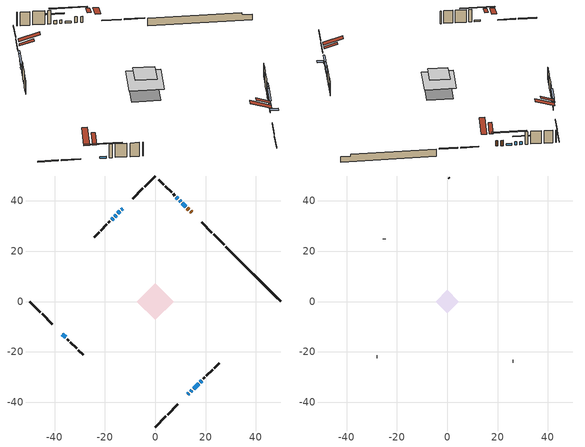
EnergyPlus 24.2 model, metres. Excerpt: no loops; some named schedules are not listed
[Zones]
conditioned space
 floor adiabatic (AdiabaticFloorConstruction): -7.28,0 0,7.28 7.28,0 0,-7.28 z3.35
 floor foundation (Slab1 construction): -5.46,0.65 -0.65,5.46 5.46,-0.65 0.65,-5.46 z-1.83
 wall outside (RimJoist1 construction): 0,-49.94 4.23,-45.71 / -49.94,0 -45.71,-4.23 / 0,49.94 -4.23,45.71 / 27.44,22.5 23.21,26.73 z0.91:1.21
 wall outside (RimJoist2 construction): 4.89,-45.05 8.98,-40.95 / -45.05,-4.89 -40.95,-8.98 / -4.89,45.05 -8.98,40.95 / 22.55,27.38 18.46,31.48 z0.91:1.21
 wall outside (AdiabaticWallConstruction 1): 14.49,35.45 14.04,35.9 / 13.38,36.56 12.79,37.14 z0.91:2.94
 wall outside (AdiabaticWallConstruction): 12.95,-36.99 13.38,-36.55 / 12.14,37.8 10.81,39.13 / -36.99,-12.95 -35.66,-14.28 z0.91:1.52; 14.04,-35.9 14.61,-35.32 / 15.27,-34.67 17.21,-32.73 / -15.54,34.39 -16.12,33.82 / -16.77,33.16 -17.35,32.58 / 17.87,-32.07 18.44,-31.49 z0.91:2.28; 10.15,39.78 9.66,40.27 / -12.95,36.99 -13.44,36.5 z0.91:2.13; 9.01,40.93 8.43,41.51 z0.91:2.03; -14.09,35.84 -14.89,35.05 z0.91:1.93
 wall outside (Wall1 construction): 19.1,-30.84 19.72,-30.21 / -35,-14.94 -34.38,-15.56 / -18.01,31.93 -18.63,31.31 / 7.77,42.16 7.15,42.78 z0.91:5.79
 wall outside (Wall2 construction): 20.38,-29.56 22.81,-27.13 / -33.72,-16.21 -31.29,-18.64 / -19.29,30.65 -21.72,28.22 / 6.5,43.44 4.07,45.87 z0.91:5.79
 wall outside (Wall3 construction): 23.47,-26.47 25.42,-24.51 / -30.64,-19.3 -28.68,-21.26 / -22.37,27.56 -24.33,25.61 / 3.41,46.53 1.45,48.48 z0.91:5.79
 wall foundation (FoundationWall1 construction): 28.1,21.84,-1.83 28.1,21.84,0.91 47.75,2.18,0.91 47.75,2.18,0.17 49.94,0,0.17 49.94,0,-1.83
 window (WindowConstruction 7): 12.95,-36.99 13.38,-36.55 z0.91:1.52
 window (WindowConstruction 6): 14.04,-35.9 14.61,-35.32 z0.91:2.28
 window (WindowConstruction 10): 12.14,37.8 10.81,39.13 z0.91:1.52
 window (WindowConstruction 11): -36.99,-12.95 -35.66,-14.28 z0.91:1.52
 window (WindowConstruction 8): 10.15,39.78 9.66,40.27 z0.91:2.13
 window (WindowConstruction 9): -12.95,36.99 -13.44,36.5 z0.91:2.13
 window (WindowConstruction): 9.01,40.93 8.43,41.5 z0.91:2.03
 window (WindowConstruction 1): -14.1,35.84 -14.89,35.05 z0.91:1.92
 window (WindowConstruction 2): 15.27,-34.67 17.21,-32.73 z0.91:2.28
 window (WindowConstruction 3): -15.54,34.39 -16.12,33.82 z0.91:2.28
 window (WindowConstruction 4): -16.78,33.16 -17.35,32.59 z0.91:2.28
 window (WindowConstruction 5): 17.87,-32.07 18.44,-31.49 z0.91:2.28
 door (Door): 14.49,35.45 14.04,35.9 z0.91:2.94
 door (Door 1): 13.38,36.56 12.79,37.14 z0.91:2.94
 ceiling adiabatic (AdiabaticFloorConstruction): 0,-7.28 7.28,0 0,7.28 -7.28,0 z3.35
 roof outside (Roof2 construction): 12.29,-37.64,5.79 9.21,-34.56,7.24 8.4,-35.37,7.24 11.48,-38.45,5.79; -37.64,-12.29,5.79 -34.56,-9.21,7.24 -35.37,-8.4,7.24 -38.45,-11.48,5.79; -12.29,37.64,5.79 -9.21,34.56,7.24 -8.4,35.37,7.24 -11.48,38.45,5.79; 15.14,34.79,5.79 12.06,31.71,7.24 12.88,30.9,7.24 15.96,33.98,5.79
attic - vented
 floor to conditioned space (Floor1 construction Reversed): -4.62,0 0,4.62 4.62,0 0,-4.62 z5.79
 wall outside (Wall4 construction): 26.08,-23.86 26.22,-23.72 / -28.02,-21.91 -27.88,-22.05 / -24.99,24.95 -25.13,24.81 / 0.8,49.14 0.66,49.28 z0.91:5.79
 roof outside (Roof1 construction): 10.82,-39.11,5.79 6.33,-34.61,7.91 5.14,-35.8,7.91 9.64,-40.3,5.79; -39.11,-10.82,5.79 -34.61,-6.33,7.91 -35.8,-5.14,7.91 -40.3,-9.64,5.79; -10.82,39.11,5.79 -6.33,34.61,7.91 -5.14,35.8,7.91 -9.64,40.3,5.79; 16.61,33.32,5.79 12.11,28.82,7.91 13.3,27.64,7.91 17.8,32.14,5.79
shading: 13.59,-36.34 12.74,-37.2 14.47,-38.92 15.32,-38.07 z1.82; 14.76,-35.18 13.9,-36.04 14.19,-36.33 15.05,-35.47 z2.48; 7.44,42.5 15.51,34.43 15.8,34.72 7.73,42.79 z6.29; -32.29,-17.65 -40.36,-9.58 -40.65,-9.87 -32.58,-17.94 z6.29; 6.78,43.15 10.65,39.28 10.94,39.57 7.08,43.44 z4.36; -16.53,33.4 -12.45,37.49 -12.74,37.78 -16.82,33.69 z4.25; 18.86,-31.08 13.62,-36.31 13.92,-36.6 19.15,-31.37 z4.61; -17.77,32.17 -13.9,36.04 -14.19,36.33 -18.06,32.46 z4.61; -17.49,32.44 -16.63,33.3 -16.92,33.59 -17.78,32.73 z2.48; 20.09,-29.85 16.22,-33.72 16.51,-34.01 20.38,-30.14 z4.61
[Building]
Building 1: Terrain=Suburbs
[Site:Location]
Toronto City Centre_ON: Latitude {deg}=43.63; Longitude {deg}=-79.39; Time Zone {hr}=-5; Elevation {m}=77; Keep Site Location Information=Yes
[Site:GroundTemperature:Shallow]
5.01852, 3.26908, 3.12898, 3.95918, 7.29196, 10.6092, 13.4851, 15.3069, 15.4617, 13.9799, 11.1774, 7.9619
[Site:WaterMainsTemperature]
Calculation Method=Schedule; Temperature Schedule=mains temperature schedule
[Material] Roughness=Rough; Thermal Absorptance=0.9
Name | Thickness {m} | Conductivity {W/m-K} | Density {kg/m3} | Specific Heat {J/kg-K} | Solar Absorptance | Visible Absorptance
asphalt or fiberglass shingles | 0.00635 | 0.162714 | 1121.4 | 1465.45 | 0.4 | 0.4
ceiling loosefill ins | 0.254 | 0.0480833 | 16.02 | 1046.75 | 0.7 | 0.7
ceiling stud and cavity | 0.1397 | 0.252664 | 65.682 | 1177.47 | 0.7 | 0.7
concrete 4.0 in. | 0.1016 | 1.803125 | 2242.8 | 837.4 | 0.7 | 0.7
concrete 8.0 in. | 0.2032 | 1.803125 | 2242.8 | 837.4 | 0.7 | 0.7
door material | 0.04445 | 0.188738 | 512.64 | 1214.23 | 0.7 | 0.7
door material 1 | 0.04445 | 0.0451087 | 512.64 | 1214.23 | 0.7 | 0.7
exterior vertical ins | 0.0880949 | 0.029427 | 32.04 | 1214.23 | 0.7 | 0.7
floor covering | 0.0127 | 0.0433444 | 54.468 | 1339.84 | 0.6 | 0.6
floor rigid ins; wall rigid ins | 0.512978 | 0.029427 | 32.04 | 1214.23 | 0.7 | 0.7
floor stud and cavity | 0.1397 | 1.75129 | 37.0049 | 1207.88 | 0.7 | 0.7
furniture material conditioned space 1 | 0.1524 | 0.115458 | 640.8 | 1214.23 | 0.6 | 0.6
gypsum board | 0.0127 | 0.160291 | 801 | 837.4 | 0.6 | 0.6
gypsum board 1 | 0.0127 | 0.160291 | 801 | 837.4 | 0.7 | 0.7
osb sheathing 0.5 in. | 0.0127 | 0.115458 | 512.64 | 1214.23 | 0.7 | 0.7
osb sheathing 0.75 in. | 0.01905 | 0.115458 | 512.64 | 1214.23 | 0.7 | 0.7
osb sheathing 2.0 in. | 0.0508 | 0.115458 | 512.64 | 1214.23 | 0.7 | 0.7
rim joist rigid ins | 0.051816 | 0.029427 | 32.04 | 1214.23 | 0.7 | 0.7
rim joist stud and cavity | 0.0508 | 0.0285197 | 125.044 | 1163.47 | 0.6 | 0.6
rim joist stud and cavity 1 | 0.0508 | 0.0391675 | 125.044 | 1163.47 | 0.6 | 0.6
roof stud and cavity | 0.2032 | 0.111737 | 78.34581 | 1123.46 | 0.7 | 0.7
wall stud and cavity | 0.1397 | 0.82652 | 139.0536 | 1170.24 | 0.7 | 0.7
wall stud and cavity 1 | 0.1397 | 0.0854939 | 139.0536 | 1170.24 | 0.7 | 0.7
wall stud and cavity 2 | 0.1397 | 0.0865195 | 139.0536 | 1170.24 | 0.7 | 0.7
wall stud and cavity 3 | 0.0889 | 6.1454 | 50.32683 | 1063.81 | 0.6 | 0.6
wall stud and cavity 4 | 0.0889 | 0.380278 | 52.3479 | 1209.89 | 0.7 | 0.7
wall stud and cavity 5 | 0.0889 | 0.391764 | 83.0341 | 1211.67 | 0.7 | 0.7
wood siding | 0.0254 | 0.102417 | 544.68 | 1172.36 | 0.4 | 0.4
wood siding 1 | 0.00254 | 0.102417 | 544.68 | 1172.36 | 0.4 | 0.4
wood siding 2; wood siding 3; wood siding 4 | 0.0254 | 0.102417 | 544.68 | 1172.36 | 0.7 | 0.7
[WindowMaterial:SimpleGlazingSystem]
Name | U-Factor {W/m2-K} | Solar Heat Gain Coefficient
WindowMaterial | 3.00934 | 0.52
WindowMaterial 1 | 2.949721 | 0.58
WindowMaterial 2 | 2.89919 | 0.65
WindowMaterial 3 | 2.99287 | 0.54
WindowMaterial 4 | 5.20275 | 0.65
WindowMaterial 5 | 2.975272 | 0.62
WindowMaterial 6 | 2.99458 | 0.51
[Construction]
AdiabaticFloorConstruction: floor stud and cavity, floor rigid ins, osb sheathing 0.75 in., floor covering
AdiabaticWallConstruction: wood siding 3, wall rigid ins, wall stud and cavity 4, gypsum board
AdiabaticWallConstruction 1: wood siding 4, wall rigid ins, wall stud and cavity 4, gypsum board
Door: door material
Door 1: door material 1
Floor1 construction Reversed: gypsum board, ceiling stud and cavity, ceiling loosefill ins
FoundationWall1 construction: concrete 8.0 in., gypsum board 1
furniture construction conditioned space 1: furniture material conditioned space 1
PartitionWallConstruction: gypsum board, wall stud and cavity 5, gypsum board
RimJoist1 construction: wood siding 2, osb sheathing 2.0 in., rim joist stud and cavity
RimJoist2 construction: wood siding 2, rim joist rigid ins, osb sheathing 2.0 in., rim joist stud and cavity 1
Roof1 construction: asphalt or fiberglass shingles
Roof2 construction: asphalt or fiberglass shingles, osb sheathing 0.75 in., roof stud and cavity, gypsum board
Slab1 construction: concrete 4.0 in.
Wall1 construction: wood siding, osb sheathing 0.5 in., wall stud and cavity, gypsum board
Wall2 construction: wood siding, osb sheathing 0.5 in., wall stud and cavity 1, gypsum board
Wall3 construction: wood siding, osb sheathing 0.5 in., wall stud and cavity 2, gypsum board
Wall4 construction: wood siding 1, wall stud and cavity 3
WindowConstruction: WindowMaterial
WindowConstruction 1: WindowMaterial 1
WindowConstruction 10; WindowConstruction 11: WindowMaterial 6
WindowConstruction 2: WindowMaterial 2
WindowConstruction 3; WindowConstruction 4; WindowConstruction 5; WindowConstruction 6: WindowMaterial 3
WindowConstruction 7: WindowMaterial 4
WindowConstruction 8; WindowConstruction 9: WindowMaterial 5
[Zone] Multiplier=1; Part of Total Floor Area=Yes
Name | Volume {m3}
attic - vented | 14.6955
conditioned space | 440.9
[Space]
Name | Zone | Volume {m3}
attic - vented 1 | attic - vented | 14.6955
conditioned space 1 | conditioned space | 440.9
[ZoneInfiltration:EffectiveLeakageArea]
infil attic - vented 1: Zone or Space=attic - vented 1; Schedule=Always On Discrete; Effective Air Leakage Area {cm2}=1797.05; Stack Coefficient=0.000486618; Wind Coefficient=1.49044e-05
[ZoneMixing]
whole house fan mix: Zone or Space=attic - vented; Schedule=Always On Continuous; Design Flow Rate Calculation Method=Flow/Zone; Design Flow Rate {m3/s}=0; Source Zone or Space=conditioned space
[SurfaceProperty:ExposedFoundationPerimeter]
Slab1: Exposed Perimeter Calculation Method=TotalExposedPerimeter; Total Exposed Perimeter {m}=30.888
[InternalMass] Zone or ZoneList=conditioned space; Space or SpaceList=conditioned space 1
Name | Construction | Surface Area {m2}
furniture mass conditioned space 1 | furniture construction conditioned space 1 | 65.8801
partition wall mass | PartitionWallConstruction | 164.7
[Lights]
interior lighting: Zone or ZoneList or Space or SpaceList=conditioned space 1; Schedule=interior lighting schedule; Design Level Calculation Method=LightingLevel; Lighting Level {W}=343.2; Return Air Fraction=0; Fraction Radiant=0.6; Fraction Visible=0.2; Fraction Replaceable=1
[People]
occupants: Zone or ZoneList or Space or SpaceList=conditioned space 1; Number of People Schedule=occupants schedule; Number of People Calculation Method=People; Number of People=3; Fraction Radiant=0.314171; Sensible Heat Fraction=0.56303; Activity Level Schedule=occupants activity schedule; Carbon Dioxide Generation Rate {m3/s-W}=0; Enable ASHRAE 55 Comfort Warnings=No; Mean Radiant Temperature Calculation Type=EnclosureAveraged
[ElectricEquipment] Zone or ZoneList or Space or SpaceList=conditioned space 1; Design Level Calculation Method=EquipmentLevel
Name | Schedule | Design Level {W} | Fraction Latent | Fraction Radiant | Fraction Lost
clothes dryer | clothes dryer schedule | 140.772 | 0.015 | 0.081 | 0.85
clothes washer | clothes washer schedule | 32.1985 | 0.03 | 0.162 | 0.7
cooking range | cooking range schedule | 215.147 | 0.08 | 0.432 | 0.2
dishwasher | dishwasher schedule | 66.8632 | 0.3 | 0.18 | 0.4
fridge | fridge schedule | 72.9452 | 0 | 0.6 | 0
mech vent bath fan 0 | mech vent bath fan 0 schedule | 50.2 | 0 | 0 | 1
mech vent bath fan 1 | mech vent bath fan 1 schedule | 50.2 | 0 | 0 | 1
mech vent house fan | mech vent house fan schedule | 0 | 0 | 0 | 1
mech vent house fan cfis | mech vent house fan cfis schedule | 0 | 0 | 0 | 0
mech vent range fan 0 | mech vent range fan 0 schedule | 57 | 0 | 0 | 1
misc plug loads | misc plug loads schedule | 494.7 | 0.045 | 0.513 | 0.1
whole house fan | Always On Discrete | 0 | 0 | 0 | 1
[OtherEquipment] Zone or ZoneList or Space or SpaceList=conditioned space 1; Design Level Calculation Method=EquipmentLevel
Name | Fuel Type | Schedule | Design Level {W} | Fraction Latent | Fraction Radiant | Fraction Lost
clothes dryer 1 | Electricity | clothes dryer schedule | 0 | 0.015 | 0.081 | 0.85
cooking range 1 | Electricity | cooking range schedule | 0 | 0.08 | 0.432 | 0.2
general water use latent | None | general water use schedule | 62.594 | 1 | 0 | 0
general water use sensible | None | general water use schedule | -61.6891 | 0 | 0.6 | 0
mech vent house fan latent load | None | Always On Discrete | 0 | 1 | 0 | 0
mech vent house fan sensible load | None | Always On Discrete | 0 | 0 | 0 | 0
water heater energy adjustment1 | NaturalGas | Always On Discrete | 0.01 | 0 | 0 | 1
[ZoneInfiltration:DesignFlowRate] Zone or ZoneList or Space or SpaceList=conditioned space 1; Schedule=Always On Discrete; Design Flow Rate Calculation Method=Flow/Zone; Design Flow Rate {m3/s}=0
infil flow; natural vent flow; whole house fan flow
[Foundation:Kiva]
Foundation Kiva 1: Initial Indoor Air Temperature {C}=18; Wall Height Above Grade {m}=0.910011; Wall Depth Below Slab {m}=0.2032; Custom Block Material Name 1=exterior vertical ins; Custom Block Depth 1 {m}=2.74; Custom Block X Position 1 {m}=0.2159; Custom Block Z Position 1 {m}=0
[Foundation:Kiva:Settings]
Soil Conductivity {W/m-K}=0.849921; Soil Density {kg/m3}=1842.3; Soil Specific Heat {J/kg-K}=418.7; Ground Solar Absorptivity=0.9; Ground Thermal Absorptivity=0.9; Ground Surface Roughness {m}=0.03; Far-Field Width {m}=40; Deep-Ground Boundary Condition=ZeroFlux; Deep-Ground Depth {m}=40; Minimum Cell Dimension {m}=0.2; Maximum Cell Growth Coefficient=3; Simulation Timestep=Timestep
[Exterior:Lights]
exterior lighting: Schedule=exterior lighting schedule; Design Level {W}=75.6
[Schedule:Constant]
Name | Hourly Value
Always On Continuous; mech vent house fan schedule; mech vent house fan cfis schedule; Always On Discrete | 1
occupants activity schedule | 117.228
fridge schedule | 0
[Schedule:Week:Daily]
interior lighting schedule Week Rule - Jan1-Jan27: interior lighting schedule day, interior lighting schedule day, interior lighting schedule day, interior lighting schedule day, interior lighting schedule day, interior lighting schedule day, interior lighting schedule day, interior lighting schedule default day, interior lighting schedule default day, interior lighting schedule default day, interior lighting schedule default day, interior lighting schedule default day
interior lighting schedule Week Rule - Jan28-Feb3: interior lighting schedule day, interior lighting schedule day, interior lighting schedule day, interior lighting schedule day, interior lighting schedule day 1, interior lighting schedule day 1, interior lighting schedule day 1, interior lighting schedule default day, interior lighting schedule default day, interior lighting schedule default day, interior lighting schedule default day, interior lighting schedule default day
interior lighting schedule Week Rule - Feb4-Feb24: interior lighting schedule day 1, interior lighting schedule day 1, interior lighting schedule day 1, interior lighting schedule day 1, interior lighting schedule day 1, interior lighting schedule day 1, interior lighting schedule day 1, interior lighting schedule default day, interior lighting schedule default day, interior lighting schedule default day, interior lighting schedule default day, interior lighting schedule default day
interior lighting schedule Week Rule - Feb25-Mar3: interior lighting schedule day 1, interior lighting schedule day 1, interior lighting schedule day 1, interior lighting schedule day 1, interior lighting schedule day 2, interior lighting schedule day 2, interior lighting schedule day 2, interior lighting schedule default day, interior lighting schedule default day, interior lighting schedule default day, interior lighting schedule default day, interior lighting schedule default day
interior lighting schedule Week Rule - Mar4-Mar31: interior lighting schedule day 2, interior lighting schedule day 2, interior lighting schedule day 2, interior lighting schedule day 2, interior lighting schedule day 2, interior lighting schedule day 2, interior lighting schedule day 2, interior lighting schedule default day, interior lighting schedule default day, interior lighting schedule default day, interior lighting schedule default day, interior lighting schedule default day
interior lighting schedule Week Rule - Apr1-Apr28: interior lighting schedule day 3, interior lighting schedule day 3, interior lighting schedule day 3, interior lighting schedule day 3, interior lighting schedule day 3, interior lighting schedule day 3, interior lighting schedule day 3, interior lighting schedule default day, interior lighting schedule default day, interior lighting schedule default day, interior lighting schedule default day, interior lighting schedule default day
interior lighting schedule Week Rule - Apr29-May5: interior lighting schedule day 3, interior lighting schedule day 3, interior lighting schedule day 4, interior lighting schedule day 4, interior lighting schedule day 4, interior lighting schedule day 4, interior lighting schedule day 4, interior lighting schedule default day, interior lighting schedule default day, interior lighting schedule default day, interior lighting schedule default day, interior lighting schedule default day
interior lighting schedule Week Rule - May6-May26: interior lighting schedule day 4, interior lighting schedule day 4, interior lighting schedule day 4, interior lighting schedule day 4, interior lighting schedule day 4, interior lighting schedule day 4, interior lighting schedule day 4, interior lighting schedule default day, interior lighting schedule default day, interior lighting schedule default day, interior lighting schedule default day, interior lighting schedule default day
interior lighting schedule Week Rule - May27-Jun2: interior lighting schedule day 4, interior lighting schedule day 4, interior lighting schedule day 4, interior lighting schedule day 4, interior lighting schedule day 4, interior lighting schedule day 5, interior lighting schedule day 5, interior lighting schedule default day, interior lighting schedule default day, interior lighting schedule default day, interior lighting schedule default day, interior lighting schedule default day
interior lighting schedule Week Rule - Jun3-Jun30: interior lighting schedule day 5, interior lighting schedule day 5, interior lighting schedule day 5, interior lighting schedule day 5, interior lighting schedule day 5, interior lighting schedule day 5, interior lighting schedule day 5, interior lighting schedule default day, interior lighting schedule default day, interior lighting schedule default day, interior lighting schedule default day, interior lighting schedule default day
interior lighting schedule Week Rule - Jul1-Jul28: interior lighting schedule day 6, interior lighting schedule day 6, interior lighting schedule day 6, interior lighting schedule day 6, interior lighting schedule day 6, interior lighting schedule day 6, interior lighting schedule day 6, interior lighting schedule default day, interior lighting schedule default day, interior lighting schedule default day, interior lighting schedule default day, interior lighting schedule default day
interior lighting schedule Week Rule - Jul29-Aug4: interior lighting schedule day 6, interior lighting schedule day 6, interior lighting schedule day 6, interior lighting schedule day 7, interior lighting schedule day 7, interior lighting schedule day 7, interior lighting schedule day 7, interior lighting schedule default day, interior lighting schedule default day, interior lighting schedule default day, interior lighting schedule default day, interior lighting schedule default day
interior lighting schedule Week Rule - Aug5-Aug25: interior lighting schedule day 7, interior lighting schedule day 7, interior lighting schedule day 7, interior lighting schedule day 7, interior lighting schedule day 7, interior lighting schedule day 7, interior lighting schedule day 7, interior lighting schedule default day, interior lighting schedule default day, interior lighting schedule default day, interior lighting schedule default day, interior lighting schedule default day
interior lighting schedule Week Rule - Aug26-Sep1: interior lighting schedule day 7, interior lighting schedule day 7, interior lighting schedule day 7, interior lighting schedule day 7, interior lighting schedule day 7, interior lighting schedule day 7, interior lighting schedule day 8, interior lighting schedule default day, interior lighting schedule default day, interior lighting schedule default day, interior lighting schedule default day, interior lighting schedule default day
interior lighting schedule Week Rule - Sep2-Sep29: interior lighting schedule day 8, interior lighting schedule day 8, interior lighting schedule day 8, interior lighting schedule day 8, interior lighting schedule day 8, interior lighting schedule day 8, interior lighting schedule day 8, interior lighting schedule default day, interior lighting schedule default day, interior lighting schedule default day, interior lighting schedule default day, interior lighting schedule default day
interior lighting schedule Week Rule - Sep30-Oct6: interior lighting schedule day 8, interior lighting schedule day 9, interior lighting schedule day 9, interior lighting schedule day 9, interior lighting schedule day 9, interior lighting schedule day 9, interior lighting schedule day 9, interior lighting schedule default day, interior lighting schedule default day, interior lighting schedule default day, interior lighting schedule default day, interior lighting schedule default day
interior lighting schedule Week Rule - Oct7-Oct27: interior lighting schedule day 9, interior lighting schedule day 9, interior lighting schedule day 9, interior lighting schedule day 9, interior lighting schedule day 9, interior lighting schedule day 9, interior lighting schedule day 9, interior lighting schedule default day, interior lighting schedule default day, interior lighting schedule default day, interior lighting schedule default day, interior lighting schedule default day
interior lighting schedule Week Rule - Oct28-Nov3: interior lighting schedule day 9, interior lighting schedule day 9, interior lighting schedule day 9, interior lighting schedule day 9, interior lighting schedule day 10, interior lighting schedule day 10, interior lighting schedule day 10, interior lighting schedule default day, interior lighting schedule default day, interior lighting schedule default day, interior lighting schedule default day, interior lighting schedule default day
interior lighting schedule Week Rule - Nov4-Nov24: interior lighting schedule day 10, interior lighting schedule day 10, interior lighting schedule day 10, interior lighting schedule day 10, interior lighting schedule day 10, interior lighting schedule day 10, interior lighting schedule day 10, interior lighting schedule default day, interior lighting schedule default day, interior lighting schedule default day, interior lighting schedule default day, interior lighting schedule default day
interior lighting schedule Week Rule - Nov25-Dec1: interior lighting schedule day 10, interior lighting schedule day 10, interior lighting schedule day 10, interior lighting schedule day 10, interior lighting schedule day 10, interior lighting schedule day 10, interior lighting schedule day 11, interior lighting schedule default day, interior lighting schedule default day, interior lighting schedule default day, interior lighting schedule default day, interior lighting schedule default day
interior lighting schedule Week Rule - Dec2-Dec31: interior lighting schedule day 11, interior lighting schedule day 11, interior lighting schedule day 11, interior lighting schedule day 11, interior lighting schedule day 11, interior lighting schedule day 11, interior lighting schedule day 11, interior lighting schedule default day, interior lighting schedule default day, interior lighting schedule default day, interior lighting schedule default day, interior lighting schedule default day
occupants schedule Week Rule - Jan1-Dec31: occupants schedule day, occupants schedule day, occupants schedule day, occupants schedule day, occupants schedule day, occupants schedule day, occupants schedule day, occupants schedule default day, occupants schedule default day, occupants schedule default day, occupants schedule default day, occupants schedule default day
clothes dryer schedule Week Rule - Jan1-Dec31: clothes dryer schedule day, clothes dryer schedule day, clothes dryer schedule day, clothes dryer schedule day, clothes dryer schedule day, clothes dryer schedule day, clothes dryer schedule day, clothes dryer schedule default day, clothes dryer schedule default day, clothes dryer schedule default day, clothes dryer schedule default day, clothes dryer schedule default day
clothes washer schedule Week Rule - Jan1-Dec31: clothes washer schedule day, clothes washer schedule day, clothes washer schedule day, clothes washer schedule day, clothes washer schedule day, clothes washer schedule day, clothes washer schedule day, clothes washer schedule default day, clothes washer schedule default day, clothes washer schedule default day, clothes washer schedule default day, clothes washer schedule default day
cooking range schedule Week Rule - Jan1-Dec31: cooking range schedule day, cooking range schedule day, cooking range schedule day, cooking range schedule day, cooking range schedule day, cooking range schedule day, cooking range schedule day, cooking range schedule default day, cooking range schedule default day, cooking range schedule default day, cooking range schedule default day, cooking range schedule default day
dishwasher schedule Week Rule - Jan1-Dec31: dishwasher schedule day, dishwasher schedule day, dishwasher schedule day, dishwasher schedule day, dishwasher schedule day, dishwasher schedule day, dishwasher schedule day, dishwasher schedule default day, dishwasher schedule default day, dishwasher schedule default day, dishwasher schedule default day, dishwasher schedule default day
mech vent bath fan 0 schedule Week Rule - Jan1-Dec31: mech vent bath fan 0 schedule day, mech vent bath fan 0 schedule day, mech vent bath fan 0 schedule day, mech vent bath fan 0 schedule day, mech vent bath fan 0 schedule day, mech vent bath fan 0 schedule day, mech vent bath fan 0 schedule day, mech vent bath fan 0 schedule default day, mech vent bath fan 0 schedule default day, mech vent bath fan 0 schedule default day, mech vent bath fan 0 schedule default day, mech vent bath fan 0 schedule default day
mech vent bath fan 1 schedule Week Rule - Jan1-Dec31: mech vent bath fan 1 schedule day, mech vent bath fan 1 schedule day, mech vent bath fan 1 schedule day, mech vent bath fan 1 schedule day, mech vent bath fan 1 schedule day, mech vent bath fan 1 schedule day, mech vent bath fan 1 schedule day, mech vent bath fan 1 schedule default day, mech vent bath fan 1 schedule default day, mech vent bath fan 1 schedule default day, mech vent bath fan 1 schedule default day, mech vent bath fan 1 schedule default day
mech vent range fan 0 schedule Week Rule - Jan1-Dec31: mech vent range fan 0 schedule day, mech vent range fan 0 schedule day, mech vent range fan 0 schedule day, mech vent range fan 0 schedule day, mech vent range fan 0 schedule day, mech vent range fan 0 schedule day, mech vent range fan 0 schedule day, mech vent range fan 0 schedule default day, mech vent range fan 0 schedule default day, mech vent range fan 0 schedule default day, mech vent range fan 0 schedule default day, mech vent range fan 0 schedule default day
misc plug loads schedule Week Rule - Jan1-Dec31: misc plug loads schedule day, misc plug loads schedule day, misc plug loads schedule day, misc plug loads schedule day, misc plug loads schedule day, misc plug loads schedule day, misc plug loads schedule day, misc plug loads schedule default day, misc plug loads schedule default day, misc plug loads schedule default day, misc plug loads schedule default day, misc plug loads schedule default day
general water use schedule Week Rule - Jan1-Dec31: general water use schedule day, general water use schedule day, general water use schedule day, general water use schedule day, general water use schedule day, general water use schedule day, general water use schedule day, general water use schedule default day, general water use schedule default day, general water use schedule default day, general water use schedule default day, general water use schedule default day
exterior lighting schedule Week Rule - Jan1-Jan27: exterior lighting schedule day, exterior lighting schedule day, exterior lighting schedule day, exterior lighting schedule day, exterior lighting schedule day, exterior lighting schedule day, exterior lighting schedule day, exterior lighting schedule default day, exterior lighting schedule default day, exterior lighting schedule default day, exterior lighting schedule default day, exterior lighting schedule default day
exterior lighting schedule Week Rule - Jan28-Feb3: exterior lighting schedule day, exterior lighting schedule day, exterior lighting schedule day, exterior lighting schedule day, exterior lighting schedule day 1, exterior lighting schedule day 1, exterior lighting schedule day 1, exterior lighting schedule default day, exterior lighting schedule default day, exterior lighting schedule default day, exterior lighting schedule default day, exterior lighting schedule default day
exterior lighting schedule Week Rule - Feb4-Feb24: exterior lighting schedule day 1, exterior lighting schedule day 1, exterior lighting schedule day 1, exterior lighting schedule day 1, exterior lighting schedule day 1, exterior lighting schedule day 1, exterior lighting schedule day 1, exterior lighting schedule default day, exterior lighting schedule default day, exterior lighting schedule default day, exterior lighting schedule default day, exterior lighting schedule default day
exterior lighting schedule Week Rule - Feb25-Mar3: exterior lighting schedule day 1, exterior lighting schedule day 1, exterior lighting schedule day 1, exterior lighting schedule day 1, exterior lighting schedule day 2, exterior lighting schedule day 2, exterior lighting schedule day 2, exterior lighting schedule default day, exterior lighting schedule default day, exterior lighting schedule default day, exterior lighting schedule default day, exterior lighting schedule default day
exterior lighting schedule Week Rule - Mar4-Mar31: exterior lighting schedule day 2, exterior lighting schedule day 2, exterior lighting schedule day 2, exterior lighting schedule day 2, exterior lighting schedule day 2, exterior lighting schedule day 2, exterior lighting schedule day 2, exterior lighting schedule default day, exterior lighting schedule default day, exterior lighting schedule default day, exterior lighting schedule default day, exterior lighting schedule default day
exterior lighting schedule Week Rule - Apr1-Apr28: exterior lighting schedule day 3, exterior lighting schedule day 3, exterior lighting schedule day 3, exterior lighting schedule day 3, exterior lighting schedule day 3, exterior lighting schedule day 3, exterior lighting schedule day 3, exterior lighting schedule default day, exterior lighting schedule default day, exterior lighting schedule default day, exterior lighting schedule default day, exterior lighting schedule default day
exterior lighting schedule Week Rule - Apr29-May5: exterior lighting schedule day 3, exterior lighting schedule day 3, exterior lighting schedule day 4, exterior lighting schedule day 4, exterior lighting schedule day 4, exterior lighting schedule day 4, exterior lighting schedule day 4, exterior lighting schedule default day, exterior lighting schedule default day, exterior lighting schedule default day, exterior lighting schedule default day, exterior lighting schedule default day
exterior lighting schedule Week Rule - May6-May26: exterior lighting schedule day 4, exterior lighting schedule day 4, exterior lighting schedule day 4, exterior lighting schedule day 4, exterior lighting schedule day 4, exterior lighting schedule day 4, exterior lighting schedule day 4, exterior lighting schedule default day, exterior lighting schedule default day, exterior lighting schedule default day, exterior lighting schedule default day, exterior lighting schedule default day
exterior lighting schedule Week Rule - May27-Jun2: exterior lighting schedule day 4, exterior lighting schedule day 4, exterior lighting schedule day 4, exterior lighting schedule day 4, exterior lighting schedule day 4, exterior lighting schedule day 5, exterior lighting schedule day 5, exterior lighting schedule default day, exterior lighting schedule default day, exterior lighting schedule default day, exterior lighting schedule default day, exterior lighting schedule default day
exterior lighting schedule Week Rule - Jun3-Jun30: exterior lighting schedule day 5, exterior lighting schedule day 5, exterior lighting schedule day 5, exterior lighting schedule day 5, exterior lighting schedule day 5, exterior lighting schedule day 5, exterior lighting schedule day 5, exterior lighting schedule default day, exterior lighting schedule default day, exterior lighting schedule default day, exterior lighting schedule default day, exterior lighting schedule default day
exterior lighting schedule Week Rule - Jul1-Jul28: exterior lighting schedule day 6, exterior lighting schedule day 6, exterior lighting schedule day 6, exterior lighting schedule day 6, exterior lighting schedule day 6, exterior lighting schedule day 6, exterior lighting schedule day 6, exterior lighting schedule default day, exterior lighting schedule default day, exterior lighting schedule default day, exterior lighting schedule default day, exterior lighting schedule default day
exterior lighting schedule Week Rule - Jul29-Aug4: exterior lighting schedule day 6, exterior lighting schedule day 6, exterior lighting schedule day 6, exterior lighting schedule day 7, exterior lighting schedule day 7, exterior lighting schedule day 7, exterior lighting schedule day 7, exterior lighting schedule default day, exterior lighting schedule default day, exterior lighting schedule default day, exterior lighting schedule default day, exterior lighting schedule default day
exterior lighting schedule Week Rule - Aug5-Aug25: exterior lighting schedule day 7, exterior lighting schedule day 7, exterior lighting schedule day 7, exterior lighting schedule day 7, exterior lighting schedule day 7, exterior lighting schedule day 7, exterior lighting schedule day 7, exterior lighting schedule default day, exterior lighting schedule default day, exterior lighting schedule default day, exterior lighting schedule default day, exterior lighting schedule default day
exterior lighting schedule Week Rule - Aug26-Sep1: exterior lighting schedule day 7, exterior lighting schedule day 7, exterior lighting schedule day 7, exterior lighting schedule day 7, exterior lighting schedule day 7, exterior lighting schedule day 7, exterior lighting schedule day 8, exterior lighting schedule default day, exterior lighting schedule default day, exterior lighting schedule default day, exterior lighting schedule default day, exterior lighting schedule default day
exterior lighting schedule Week Rule - Sep2-Sep29: exterior lighting schedule day 8, exterior lighting schedule day 8, exterior lighting schedule day 8, exterior lighting schedule day 8, exterior lighting schedule day 8, exterior lighting schedule day 8, exterior lighting schedule day 8, exterior lighting schedule default day, exterior lighting schedule default day, exterior lighting schedule default day, exterior lighting schedule default day, exterior lighting schedule default day
[Schedule:Year]
interior lighting schedule: interior lighting schedule Week Rule - Jan1-Jan27, 1, 1, 1, 27, interior lighting schedule Week Rule - Jan28-Feb3, 1, 28, 2, 3, interior lighting schedule Week Rule - Feb4-Feb24, 2, 4, 2, 24, interior lighting schedule Week Rule - Feb25-Mar3, 2, 25, 3, 3, interior lighting schedule Week Rule - Mar4-Mar31, 3, 4, 3, 31, interior lighting schedule Week Rule - Apr1-Apr28, 4, 1, 4, 28, interior lighting schedule Week Rule - Apr29-May5, 4, 29, 5, 5, interior lighting schedule Week Rule - May6-May26, 5, 6, 5, 26, interior lighting schedule Week Rule - May27-Jun2, 5, 27, 6, 2, interior lighting schedule Week Rule - Jun3-Jun30, 6, 3, 6, 30, interior lighting schedule Week Rule - Jul1-Jul28, 7, 1, 7, 28, interior lighting schedule Week Rule - Jul29-Aug4, 7, 29, 8, 4, interior lighting schedule Week Rule - Aug5-Aug25, 8, 5, 8, 25, interior lighting schedule Week Rule - Aug26-Sep1, 8, 26, 9, 1, interior lighting schedule Week Rule - Sep2-Sep29, 9, 2, 9, 29, interior lighting schedule Week Rule - Sep30-Oct6, 9, 30, 10, 6, interior lighting schedule Week Rule - Oct7-Oct27, 10, 7, 10, 27, interior lighting schedule Week Rule - Oct28-Nov3, 10, 28, 11, 3, interior lighting schedule Week Rule - Nov4-Nov24, 11, 4, 11, 24, interior lighting schedule Week Rule - Nov25-Dec1, 11, 25, 12, 1, interior lighting schedule Week Rule - Dec2-Dec31, 12, 2, 12, 31
occupants schedule: occupants schedule Week Rule - Jan1-Dec31, 1, 1, 12, 31
clothes dryer schedule: clothes dryer schedule Week Rule - Jan1-Dec31, 1, 1, 12, 31
clothes washer schedule: clothes washer schedule Week Rule - Jan1-Dec31, 1, 1, 12, 31
cooking range schedule: cooking range schedule Week Rule - Jan1-Dec31, 1, 1, 12, 31
dishwasher schedule: dishwasher schedule Week Rule - Jan1-Dec31, 1, 1, 12, 31
mech vent bath fan 0 schedule: mech vent bath fan 0 schedule Week Rule - Jan1-Dec31, 1, 1, 12, 31
mech vent bath fan 1 schedule: mech vent bath fan 1 schedule Week Rule - Jan1-Dec31, 1, 1, 12, 31
mech vent range fan 0 schedule: mech vent range fan 0 schedule Week Rule - Jan1-Dec31, 1, 1, 12, 31
misc plug loads schedule: misc plug loads schedule Week Rule - Jan1-Dec31, 1, 1, 12, 31
general water use schedule: general water use schedule Week Rule - Jan1-Dec31, 1, 1, 12, 31
exterior lighting schedule: exterior lighting schedule Week Rule - Jan1-Jan27, 1, 1, 1, 27, exterior lighting schedule Week Rule - Jan28-Feb3, 1, 28, 2, 3, exterior lighting schedule Week Rule - Feb4-Feb24, 2, 4, 2, 24, exterior lighting schedule Week Rule - Feb25-Mar3, 2, 25, 3, 3, exterior lighting schedule Week Rule - Mar4-Mar31, 3, 4, 3, 31, exterior lighting schedule Week Rule - Apr1-Apr28, 4, 1, 4, 28, exterior lighting schedule Week Rule - Apr29-May5, 4, 29, 5, 5, exterior lighting schedule Week Rule - May6-May26, 5, 6, 5, 26, exterior lighting schedule Week Rule - May27-Jun2, 5, 27, 6, 2, exterior lighting schedule Week Rule - Jun3-Jun30, 6, 3, 6, 30, exterior lighting schedule Week Rule - Jul1-Jul28, 7, 1, 7, 28, exterior lighting schedule Week Rule - Jul29-Aug4, 7, 29, 8, 4, exterior lighting schedule Week Rule - Aug5-Aug25, 8, 5, 8, 25, exterior lighting schedule Week Rule - Aug26-Sep1, 8, 26, 9, 1, exterior lighting schedule Week Rule - Sep2-Sep29, 9, 2, 9, 29, exterior lighting schedule Week Rule - Sep30-Oct6, 9, 30, 10, 6, exterior lighting schedule Week Rule - Oct7-Oct27, 10, 7, 10, 27, exterior lighting schedule Week Rule - Oct28-Nov3, 10, 28, 11, 3, exterior lighting schedule Week Rule - Nov4-Nov24, 11, 4, 11, 24, exterior lighting schedule Week Rule - Nov25-Dec1, 11, 25, 12, 1, exterior lighting schedule Week Rule - Dec2-Dec31, 12, 2, 12, 31
[Schedule:Compact]
mains temperature schedule: Through: 01/01, For: AllDays, Until: 24:00, 8.80333, Through: 01/02, For: AllDays, Until: 24:00, 8.74333, Through: 01/03, For: AllDays, Until: 24:00, 8.68389, Through: 01/04, For: AllDays, Until: 24:00, 8.62611, Through: 01/05, For: AllDays, Until: 24:00, 8.56944, Through: 01/06, For: AllDays, Until: 24:00, 8.51389, Through: 01/07, For: AllDays, Until: 24:00, 8.45944, Through: 01/08, For: AllDays, Until: 24:00, 8.40611, Through: 01/09, For: AllDays, Until: 24:00, 8.35389, Through: 01/10, For: AllDays, Until: 24:00, 8.30278, Through: 01/11, For: AllDays, Until: 24:00, 8.25333, Through: 01/12, For: AllDays, Until: 24:00, 8.205, Through: 01/13, For: AllDays, Until: 24:00, 8.15778, Through: 01/14, For: AllDays, Until: 24:00, 8.11222, Through: 01/15, For: AllDays, Until: 24:00, 8.06778, Through: 01/16, For: AllDays, Until: 24:00, 8.02444, Through: 01/17, For: AllDays, Until: 24:00, 7.98222, Through: 01/18, For: AllDays, Until: 24:00, 7.94167, Through: 01/19, For: AllDays, Until: 24:00, 7.90222, Through: 01/20, For: AllDays, Until: 24:00, 7.86444, Through: 01/21, For: AllDays, Until: 24:00, 7.82778, Through: 01/22, For: AllDays, Until: 24:00, 7.79278, Through: 01/23, For: AllDays, Until: 24:00, 7.75889, Through: 01/24, For: AllDays, Until: 24:00, 7.72667, Through: 01/25, For: AllDays, Until: 24:00, 7.69556, Through: 01/26, For: AllDays, Until: 24:00, 7.66611, Through: 01/27, For: AllDays, Until: 24:00, 7.63778, Through: 01/28, For: AllDays, Until: 24:00, 7.61111, Through: 01/29, For: AllDays, Until: 24:00, 7.58556, Through: 01/30, For: AllDays, Until: 24:00, 7.56167, Through: 01/31, For: AllDays, Until: 24:00, 7.53944, Through: 02/01, For: AllDays, Until: 24:00, 7.51833, Through: 02/02, For: AllDays, Until: 24:00, 7.49889, Through: 02/03, For: AllDays, Until: 24:00, 7.48111, Through: 02/04, For: AllDays, Until: 24:00, 7.46444, Through: 02/05, For: AllDays, Until: 24:00, 7.44944, Through: 02/06, For: AllDays, Until: 24:00, 7.43556, Through: 02/07, For: AllDays, Until: 24:00, 7.42333, Through: 02/08, For: AllDays, Until: 24:00, 7.41278, Through: 02/09, For: AllDays, Until: 24:00, 7.40389, Through: 02/10, For: AllDays, Until: 24:00, 7.39611, Through: 02/11, For: AllDays, Until: 24:00, 7.39, Through: 02/12, For: AllDays, Until: 24:00, 7.38556, Through: 02/13, For: AllDays, Until: 24:00, 7.38222, Through: 02/14, For: AllDays, Until: 24:00, 7.38056, Through: 02/15, For: AllDays, Until: 24:00, 7.38056, Through: 02/16, For: AllDays, Until: 24:00, 7.38222, Through: 02/17, For: AllDays, Until: 24:00, 7.385, Through: 02/18, For: AllDays, Until: 24:00, 7.38944, Through: 02/19, For: AllDays, Until: 24:00, 7.395, Through: 02/20, For: AllDays, Until: 24:00, 7.40278, Through: 02/21, For: AllDays, Until: 24:00, 7.41167, Through: 02/22, For: AllDays, Until: 24:00, 7.42222, Through: 02/23, For: AllDays, Until: 24:00, 7.43389, Through: 02/24, For: AllDays, Until: 24:00, 7.44722, Through: 02/25, For: AllDays, Until: 24:00, 7.46222, Through: 02/26, For: AllDays, Until: 24:00, 7.47833, Through: 02/27, For: AllDays, Until: 24:00, 7.49611, Through: 02/28, For: AllDays, Until: 24:00, 7.51556, Through: 03/01, For: AllDays, Until: 24:00, 7.53667, Through: 03/02, For: AllDays, Until: 24:00, 7.55889, Through: 03/03, For: AllDays, Until: 24:00, 7.58222, Through: 03/04, For: AllDays, Until: 24:00, 7.60722, Through: 03/05, For: AllDays, Until: 24:00, 7.63389, Through: 03/06, For: AllDays, Until: 24:00, 7.66222, Through: 03/07, For: AllDays, Until: 24:00, 7.69111, Through: 03/08, For: AllDays, Until: 24:00, 7.72222, Through: 03/09, For: AllDays, Until: 24:00, 7.75444, Through: 03/10, For: AllDays, Until: 24:00, 7.78778, Through: 03/11, For: AllDays, Until: 24:00, 7.82278, Through: 03/12, For: AllDays, Until: 24:00, 7.85944, Through: 03/13, For: AllDays, Until: 24:00, 7.89722, Through: 03/14, For: AllDays, Until: 24:00, 7.93611, Through: 03/15, For: AllDays, Until: 24:00, 7.97667, Through: 03/16, For: AllDays, Until: 24:00, 8.01833, Through: 03/17, For: AllDays, Until: 24:00, 8.06167, Through: 03/18, For: AllDays, Until: 24:00, 8.10611, Through: 03/19, For: AllDays, Until: 24:00, 8.15167, Through: 03/20, For: AllDays, Until: 24:00, 8.19833, Through: 03/21, For: AllDays, Until: 24:00, 8.24667, Through: 03/22, For: AllDays, Until: 24:00, 8.29611, Through: 03/23, For: AllDays, Until: 24:00, 8.34667, Through: 03/24, For: AllDays, Until: 24:00, 8.39889, Through: 03/25, For: AllDays, Until: 24:00, 8.45167, Through: 03/26, For: AllDays, Until: 24:00, 8.50611, Through: 03/27, For: AllDays, Until: 24:00, 8.56167, Through: 03/28, For: AllDays, Until: 24:00, 8.61833, Through: 03/29, For: AllDays, Until: 24:00, 8.67611, Through: 03/30, For: AllDays, Until: 24:00, 8.735, Through: 03/31, For: AllDays, Until: 24:00, 8.795, Through: 04/01, For: AllDays, Until: 24:00, 8.85611, Through: 04/02, For: AllDays, Until: 24:00, 8.91833, Through: 04/03, For: AllDays, Until: 24:00, 8.98167, Through: 04/04, For: AllDays, Until: 24:00, 9.04556, Through: 04/05, For: AllDays, Until: 24:00, 9.11111, Through: 04/06, For: AllDays, Until: 24:00, 9.17722, Through: 04/07, For: AllDays, Until: 24:00, 9.24444, Through: 04/08, For: AllDays, Until: 24:00, 9.31222, Through: 04/09, For: AllDays, Until: 24:00, 9.38167, Through: 04/10, For: AllDays, Until: 24:00, 9.45167, Through: 04/11, For: AllDays, Until: 24:00, 9.52222, Through: 04/12, For: AllDays, Until: 24:00, 9.59444, Through: 04/13, For: AllDays, Until: 24:00, 9.66667, Through: 04/14, For: AllDays, Until: 24:00, 9.74, Through: 04/15, For: AllDays, Until: 24:00, 9.81444, Through: 04/16, For: AllDays, Until: 24:00, 9.88944, Through: 04/17, For: AllDays, Until: 24:00, 9.96556, Through: 04/18, For: AllDays, Until: 24:00, 10.0417, Through: 04/19, For: AllDays, Until: 24:00, 10.1189, Through: 04/20, For: AllDays, Until: 24:00, 10.1972, Through: 04/21, For: AllDays, Until: 24:00, 10.2756, Through: 04/22, For: AllDays, Until: 24:00, 10.355, Through: 04/23, For: AllDays, Until: 24:00, 10.435, Through: 04/24, For: AllDays, Until: 24:00, 10.515, Through: 04/25, For: AllDays, Until: 24:00, 10.5961, Through: 04/26, For: AllDays, Until: 24:00, 10.6778, Through: 04/27, For: AllDays, Until: 24:00, 10.76, Through: 04/28, For: AllDays, Until: 24:00, 10.8428, Through: 04/29, For: AllDays, Until: 24:00, 10.9261, Through: 04/30, For: AllDays, Until: 24:00, 11.0094, Through: 05/01, For: AllDays, Until: 24:00, 11.0933, Through: 05/02, For: AllDays, Until: 24:00, 11.1778, Through: 05/03, For: AllDays, Until: 24:00, 11.2628, Through: 05/04, For: AllDays, Until: 24:00, 11.3478, Through: 05/05, For: AllDays, Until: 24:00, 11.4333, Through: 05/06, For: AllDays, Until: 24:00, 11.5189, Through: 05/07, For: AllDays, Until: 24:00, 11.605, Through: 05/08, For: AllDays, Until: 24:00, 11.6917, Through: 05/09, For: AllDays, Until: 24:00, 11.7778, Through: 05/10, For: AllDays, Until: 24:00, 11.865, Through: 05/11, For: AllDays, Until: 24:00, 11.9517, Through: 05/12, For: AllDays, Until: 24:00, 12.0389, Through: 05/13, For: AllDays, Until: 24:00, 12.1261, Through: 05/14, For: AllDays, Until: 24:00, 12.2133, Through: 05/15, For: AllDays, Until: 24:00, 12.3006, Through: 05/16, For: AllDays, Until: 24:00, 12.3883, Through: 05/17, For: AllDays, Until: 24:00, 12.4756, Through: 05/18, For: AllDays, Until: 24:00, 12.5628, Through: 05/19, For: AllDays, Until: 24:00, 12.6506, Through: 05/20, For: AllDays, Until: 24:00, 12.7378, Through: 05/21, For: AllDays, Until: 24:00, 12.825, Through: 05/22, For: AllDays, Until: 24:00, 12.9122, Through: 05/23, For: AllDays, Until: 24:00, 12.9994, Through: 05/24, For: AllDays, Until: 24:00, 13.0861, Through: 05/25, For: AllDays, Until: 24:00, 13.1728, Through: 05/26, For: AllDays, Until: 24:00, 13.2594, Through: 05/27, For: AllDays, Until: 24:00, 13.3456, Through: 05/28, For: AllDays, Until: 24:00, 13.4317, Through: 05/29, For: AllDays, Until: 24:00, 13.5172, Through: 05/30, For: AllDays, Until: 24:00, 13.6028, Through: 05/31, For: AllDays, Until: 24:00, 13.6878, Through: 06/01, For: AllDays, Until: 24:00, 13.7722, Through: 06/02, For: AllDays, Until: 24:00, 13.8567, Through: 06/03, For: AllDays, Until: 24:00, 13.9406, Through: 06/04, For: AllDays, Until: 24:00, 14.0239, Through: 06/05, For: AllDays, Until: 24:00, 14.1067, Through: 06/06, For: AllDays, Until: 24:00, 14.1894, Through: 06/07, For: AllDays, Until: 24:00, 14.2711, Through: 06/08, For: AllDays, Until: 24:00, 14.3528, Through: 06/09, For: AllDays, Until: 24:00, 14.4339, Through: 06/10, For: AllDays, Until: 24:00, 14.5139, Through: 06/11, For: AllDays, Until: 24:00, 14.5939, Through: 06/12, For: AllDays, Until: 24:00, 14.6728, Through: 06/13, For: AllDays, Until: 24:00, 14.7511, Through: 06/14, For: AllDays, Until: 24:00, 14.8289, Through: 06/15, For: AllDays, Until: 24:00, 14.9061, Through: 06/16, For: AllDays, Until: 24:00, 14.9822, Through: 06/17, For: AllDays, Until: 24:00, 15.0578, Through: 06/18, For: AllDays, Until: 24:00, 15.1328, Through: 06/19, For: AllDays, Until: 24:00, 15.2067, Through: 06/20, For: AllDays, Until: 24:00, 15.28, Through: 06/21, For: AllDays, Until: 24:00, 15.3522, Through: 06/22, For: AllDays, Until: 24:00, 15.4239, Through: 06/23, For: AllDays, Until: 24:00, 15.4944, Through: 06/24, For: AllDays, Until: 24:00, 15.5639, Through: 06/25, For: AllDays, Until: 24:00, 15.6328, Through: 06/26, For: AllDays, Until: 24:00, 15.7006, Through: 06/27, For: AllDays, Until: 24:00, 15.7678, Through: 06/28, For: AllDays, Until: 24:00, 15.8333, Through: 06/29, For: AllDays, Until: 24:00, 15.8983, Through: 06/30, For: AllDays, Until: 24:00, 15.9622, Through: 07/01, For: AllDays, Until: 24:00, 16.025, Through: 07/02, For: AllDays, Until: 24:00, 16.0872, Through: 07/03, For: AllDays, Until: 24:00, 16.1478, Through: 07/04, For: AllDays, Until: 24:00, 16.2072, Through: 07/05, For: AllDays, Until: 24:00, 16.2661, Through: 07/06, For: AllDays, Until: 24:00, 16.3233, Through: 07/07, For: AllDays, Until: 24:00, 16.3794, Through: 07/08, For: AllDays, Until: 24:00, 16.435, Through: 07/09, For: AllDays, Until: 24:00, 16.4889, Through: 07/10, For: AllDays, Until: 24:00, 16.5417, Through: 07/11, For: AllDays, Until: 24:00, 16.5928, Through: 07/12, For: AllDays, Until: 24:00, 16.6433, Through: 07/13, For: AllDays, Until: 24:00, 16.6922, Through: 07/14, For: AllDays, Until: 24:00, 16.74, Through: 07/15, For: AllDays, Until: 24:00, 16.7867, Through: 07/16, For: AllDays, Until: 24:00, 16.8322, Through: 07/17, For: AllDays, Until: 24:00, 16.8761, Through: 07/18, For: AllDays, Until: 24:00, 16.9189, Through: 07/19, For: AllDays, Until: 24:00, 16.96, Through: 07/20, For: AllDays, Until: 24:00, 17, Through: 07/21, For: AllDays, Until: 24:00, 17.0389, Through: 07/22, For: AllDays, Until: 24:00, 17.0761, Through: 07/23, For: AllDays, Until: 24:00, 17.1122, Through: 07/24, For: AllDays, Until: 24:00, 17.1467, Through: 07/25, For: AllDays, Until: 24:00, 17.18, Through: 07/26, For: AllDays, Until: 24:00, 17.2117, Through: 07/27, For: AllDays, Until: 24:00, 17.2422, Through: 07/28, For: AllDays, Until: 24:00, 17.2711, Through: 07/29, For: AllDays, Until: 24:00, 17.2983, Through: 07/30, For: AllDays, Until: 24:00, 17.3244, Through: 07/31, For: AllDays, Until: 24:00, 17.3494, Through: 08/01, For: AllDays, Until: 24:00, 17.3728, Through: 08/02, For: AllDays, Until: 24:00, 17.3944, Through: 08/03, For: AllDays, Until: 24:00, 17.4144, Through: 08/04, For: AllDays, Until: 24:00, 17.4333, Through: 08/05, For: AllDays, Until: 24:00, 17.4506, Through: 08/06, For: AllDays, Until: 24:00, 17.4667, Through: 08/07, For: AllDays, Until: 24:00, 17.4811, Through: 08/08, For: AllDays, Until: 24:00, 17.4939, Through: 08/09, For: AllDays, Until: 24:00, 17.5056, Through: 08/10, For: AllDays, Until: 24:00, 17.5156, Through: 08/11, For: AllDays, Until: 24:00, 17.5239, Through: 08/12, For: AllDays, Until: 24:00, 17.5311, Through: 08/13, For: AllDays, Until: 24:00, 17.5361, Through: 08/14, For: AllDays, Until: 24:00, 17.54, Through: 08/15, For: AllDays, Until: 24:00, 17.5428, Through: 08/16, For: AllDays, Until: 24:00, 17.5439, Through: 08/17, For: AllDays, Until: 24:00, 17.5433, Through: 08/18, For: AllDays, Until: 24:00, 17.5411, Through: 08/19, For: AllDays, Until: 24:00, 17.5372, Through: 08/20, For: AllDays, Until: 24:00, 17.5322, Through: 08/21, For: AllDays, Until: 24:00, 17.5256, Through: 08/22, For: AllDays, Until: 24:00, 17.5178, Through: 08/23, For: AllDays, Until: 24:00, 17.5083, Through: 08/24, For: AllDays, Until: 24:00, 17.4972, Through: 08/25, For: AllDays, Until: 24:00, 17.4844, Through: 08/26, For: AllDays, Until: 24:00, 17.4706, Through: 08/27, For: AllDays, Until: 24:00, 17.455, Through: 08/28, For: AllDays, Until: 24:00, 17.4378, Through: 08/29, For: AllDays, Until: 24:00, 17.4194, Through: 08/30, For: AllDays, Until: 24:00, 17.3994, Through: 08/31, For: AllDays, Until: 24:00, 17.3778, Through: 09/01, For: AllDays, Until: 24:00, 17.355, Through: 09/02, For: AllDays, Until: 24:00, 17.3311, Through: 09/03, For: AllDays, Until: 24:00, 17.305, Through: 09/04, For: AllDays, Until: 24:00, 17.2778, Through: 09/05, For: AllDays, Until: 24:00, 17.2494, Through: 09/06, For: AllDays, Until: 24:00, 17.2194, Through: 09/07, For: AllDays, Until: 24:00, 17.1878, Through: 09/08, For: AllDays, Until: 24:00, 17.155, Through: 09/09, For: AllDays, Until: 24:00, 17.1206, Through: 09/10, For: AllDays, Until: 24:00, 17.085, Through: 09/11, For: AllDays, Until: 24:00, 17.0483, Through: 09/12, For: AllDays, Until: 24:00, 17.01, Through: 09/13, For: AllDays, Until: 24:00, 16.97, Through: 09/14, For: AllDays, Until: 24:00, 16.9289, Through: 09/15, For: AllDays, Until: 24:00, 16.8867, Through: 09/16, For: AllDays, Until: 24:00, 16.8428, Through: 09/17, For: AllDays, Until: 24:00, 16.7983, Through: 09/18, For: AllDays, Until: 24:00, 16.7517, Through: 09/19, For: AllDays, Until: 24:00, 16.7044, Through: 09/20, For: AllDays, Until: 24:00, 16.6556, Through: 09/21, For: AllDays, Until: 24:00, 16.6056, Through: 09/22, For: AllDays, Until: 24:00, 16.5544, Through: 09/23, For: AllDays, Until: 24:00, 16.5017, Through: 09/24, For: AllDays, Until: 24:00, 16.4483, Through: 09/25, For: AllDays, Until: 24:00, 16.3933, Through: 09/26, For: AllDays, Until: 24:00, 16.3372, Through: 09/27, For: AllDays, Until: 24:00, 16.2806, Through: 09/28, For: AllDays, Until: 24:00, 16.2222, Through: 09/29, For: AllDays, Until: 24:00, 16.1628, Through: 09/30, For: AllDays, Until: 24:00, 16.1022, Through: 10/01, For: AllDays, Until: 24:00, 16.0406, Through: 10/02, For: AllDays, Until: 24:00, 15.9778, Through: 10/03, For: AllDays, Until: 24:00, 15.9144, Through: 10/04, For: AllDays, Until: 24:00, 15.8494, Through: 10/05, For: AllDays, Until: 24:00, 15.7839, Through: 10/06, For: AllDays, Until: 24:00, 15.7172, Through: 10/07, For: AllDays, Until: 24:00, 15.6494, Through: 10/08, For: AllDays, Until: 24:00, 15.5811, Through: 10/09, For: AllDays, Until: 24:00, 15.5117, Through: 10/10, For: AllDays, Until: 24:00, 15.4411, Through: 10/11, For: AllDays, Until: 24:00, 15.37, Through: 10/12, For: AllDays, Until: 24:00, 15.2978, Through: 10/13, For: AllDays, Until: 24:00, 15.225, Through: 10/14, For: AllDays, Until: 24:00, 15.1511, Through: 10/15, For: AllDays, Until: 24:00, 15.0767, Through: 10/16, For: AllDays, Until: 24:00, 15.0011, Through: 10/17, For: AllDays, Until: 24:00, 14.925, Through: 10/18, For: AllDays, Until: 24:00, 14.8483, Through: 10/19, For: AllDays, Until: 24:00, 14.7706, Through: 10/20, For: AllDays, Until: 24:00, 14.6922, Through: 10/21, For: AllDays, Until: 24:00, 14.6133, Through: 10/22, For: AllDays, Until: 24:00, 14.5339, Through: 10/23, For: AllDays, Until: 24:00, 14.4539, Through: 10/24, For: AllDays, Until: 24:00, 14.3728, Through: 10/25, For: AllDays, Until: 24:00, 14.2917, Through: 10/26, For: AllDays, Until: 24:00, 14.21, Through: 10/27, For: AllDays, Until: 24:00, 14.1272, Through: 10/28, For: AllDays, Until: 24:00, 14.0444, Through: 10/29, For: AllDays, Until: 24:00, 13.9611, Through: 10/30, For: AllDays, Until: 24:00, 13.8772, Through: 10/31, For: AllDays, Until: 24:00, 13.7933, Through: 11/01, For: AllDays, Until: 24:00, 13.7089, Through: 11/02, For: AllDays, Until: 24:00, 13.6239, Through: 11/03, For: AllDays, Until: 24:00, 13.5383, Through: 11/04, For: AllDays, Until: 24:00, 13.4528, Through: 11/05, For: AllDays, Until: 24:00, 13.3667, Through: 11/06, For: AllDays, Until: 24:00, 13.2806, Through: 11/07, For: AllDays, Until: 24:00, 13.1944, Through: 11/08, For: AllDays, Until: 24:00, 13.1078, Through: 11/09, For: AllDays, Until: 24:00, 13.0206, Through: 11/10, For: AllDays, Until: 24:00, 12.9339, Through: 11/11, For: AllDays, Until: 24:00, 12.8467, Through: 11/12, For: AllDays, Until: 24:00, 12.7594, Through: 11/13, For: AllDays, Until: 24:00, 12.6722, Through: 11/14, For: AllDays, Until: 24:00, 12.5844, Through: 11/15, For: AllDays, Until: 24:00, 12.4972, Through: 11/16, For: AllDays, Until: 24:00, 12.41, Through: 11/17, For: AllDays, Until: 24:00, 12.3222, Through: 11/18, For: AllDays, Until: 24:00, 12.235, Through: 11/19, For: AllDays, Until: 24:00, 12.1478, Through: 11/20, For: AllDays, Until: 24:00, 12.0606, Through: 11/21, For: AllDays, Until: 24:00, 11.9733, Through: 11/22, For: AllDays, Until: 24:00, 11.8861, Through: 11/23, For: AllDays, Until: 24:00, 11.7994, Through: 11/24, For: AllDays, Until: 24:00, 11.7128, Through: 11/25, For: AllDays, Until: 24:00, 11.6267, Through: 11/26, For: AllDays, Until: 24:00, 11.5406, Through: 11/27, For: AllDays, Until: 24:00, 11.4544, Through: 11/28, For: AllDays, Until: 24:00, 11.3689, Through: 11/29, For: AllDays, Until: 24:00, 11.2839, Through: 11/30, For: AllDays, Until: 24:00, 11.1989, Through: 12/01, For: AllDays, Until: 24:00, 11.1144, Through: 12/02, For: AllDays, Until: 24:00, 11.03, Through: 12/03, For: AllDays, Until: 24:00, 10.9467, Through: 12/04, For: AllDays, Until: 24:00, 10.8633, Through: 12/05, For: AllDays, Until: 24:00, 10.7806, Through: 12/06, For: AllDays, Until: 24:00, 10.6983, Through: 12/07, For: AllDays, Until: 24:00, 10.6167, Through: 12/08, For: AllDays, Until: 24:00, 10.5356, Through: 12/09, For: AllDays, Until: 24:00, 10.4544, Through: 12/10, For: AllDays, Until: 24:00, 10.3744, Through: 12/11, For: AllDays, Until: 24:00, 10.295, Through: 12/12, For: AllDays, Until: 24:00, 10.2167, Through: 12/13, For: AllDays, Until: 24:00, 10.1383, Through: 12/14, For: AllDays, Until: 24:00, 10.0611, Through: 12/15, For: AllDays, Until: 24:00, 9.98444, Through: 12/16, For: AllDays, Until: 24:00, 9.90833, Through: 12/17, For: AllDays, Until: 24:00, 9.83278, Through: 12/18, For: AllDays, Until: 24:00, 9.75833, Through: 12/19, For: AllDays, Until: 24:00, 9.685, Through: 12/20, For: AllDays, Until: 24:00, 9.61222, Through: 12/21, For: AllDays, Until: 24:00, 9.54, Through: 12/22, For: AllDays, Until: 24:00, 9.46889, Through: 12/23, For: AllDays, Until: 24:00, 9.39889, Through: 12/24, For: AllDays, Until: 24:00, 9.32944, Through: 12/25, For: AllDays, Until: 24:00, 9.26111, Through: 12/26, For: AllDays, Until: 24:00, 9.19389, Through: 12/27, For: AllDays, Until: 24:00, 9.12722, Through: 12/28, For: AllDays, Until: 24:00, 9.06167, Through: 12/29, For: AllDays, Until: 24:00, 8.99722, Through: 12/30, For: AllDays, Until: 24:00, 8.93389, Through: 12/31, For: AllDays, Until: 24:00, 8.87111
